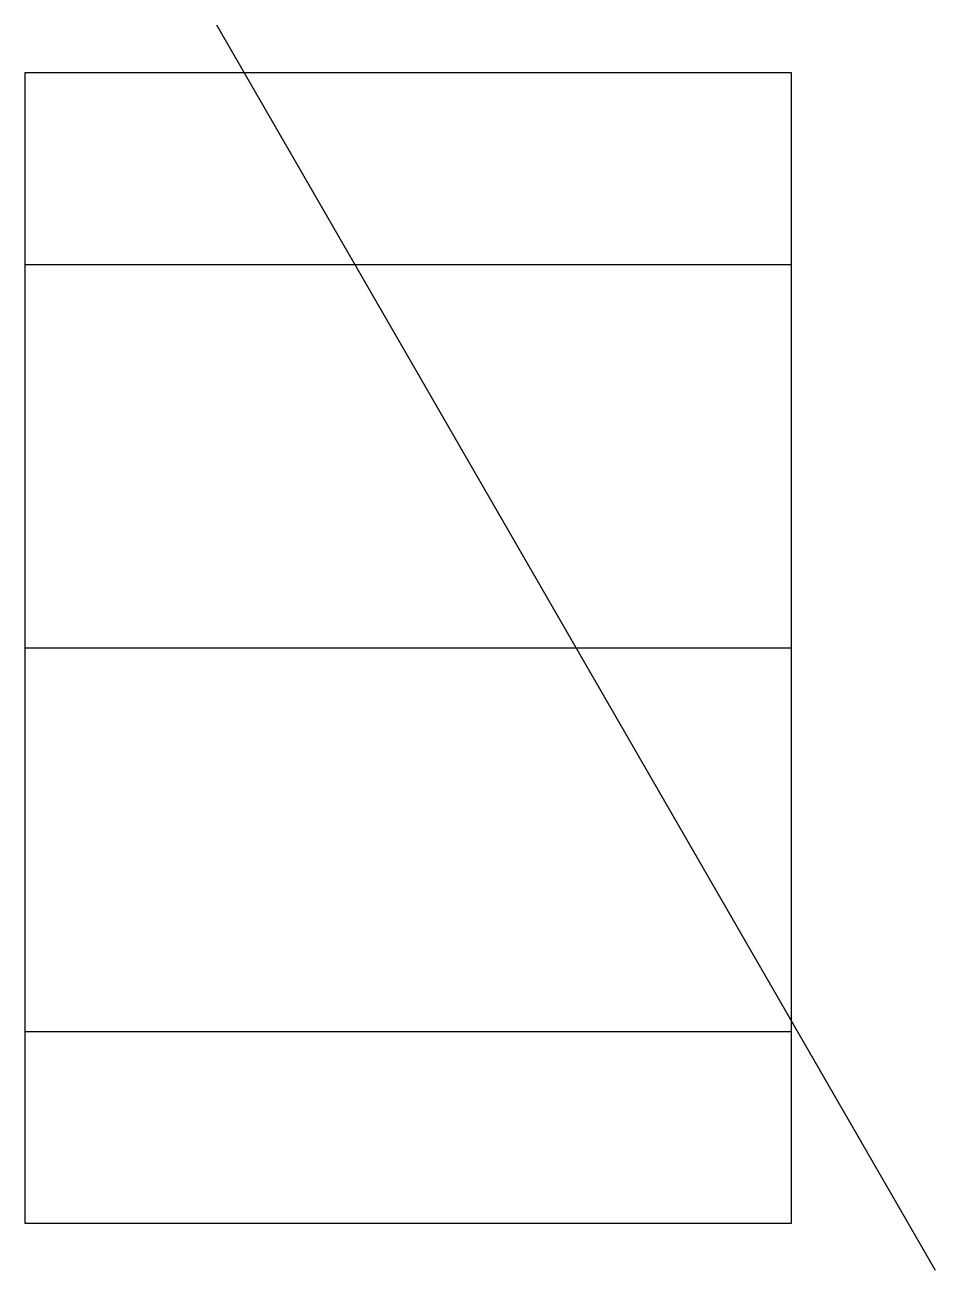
# Model space of a CAD drawing. Header units: millimetres. Extents: x -8 to 11, y -17 to 9.
import ezdxf

# ---------------------------------------------------------------- set-up
doc = ezdxf.new("R2010")
doc.units = ezdxf.units.MM

msp = doc.modelspace()

# ---------------------------------------------------------------- linework, layer by layer
for p, q in [((-4, 9), (11, -16.981)), ((-8, 8), (-8, -16)), ((8, 8), (-8, 8)), ((-8, 8), (-8, -16)), ((8, -16), (8, 8)), ((8, -16), (8, 8)), ((8, -16), (8, 8)), ((-8, 4), (8, 4)), ((-7.98, -4), (7.98, -4)), ((-8, -12), (8, -12)), ((-8, -12), (8, -12)), ((-8, -16), (8, -16))]:
    msp.add_line(p, q)

doc.saveas('drawing.dxf')
